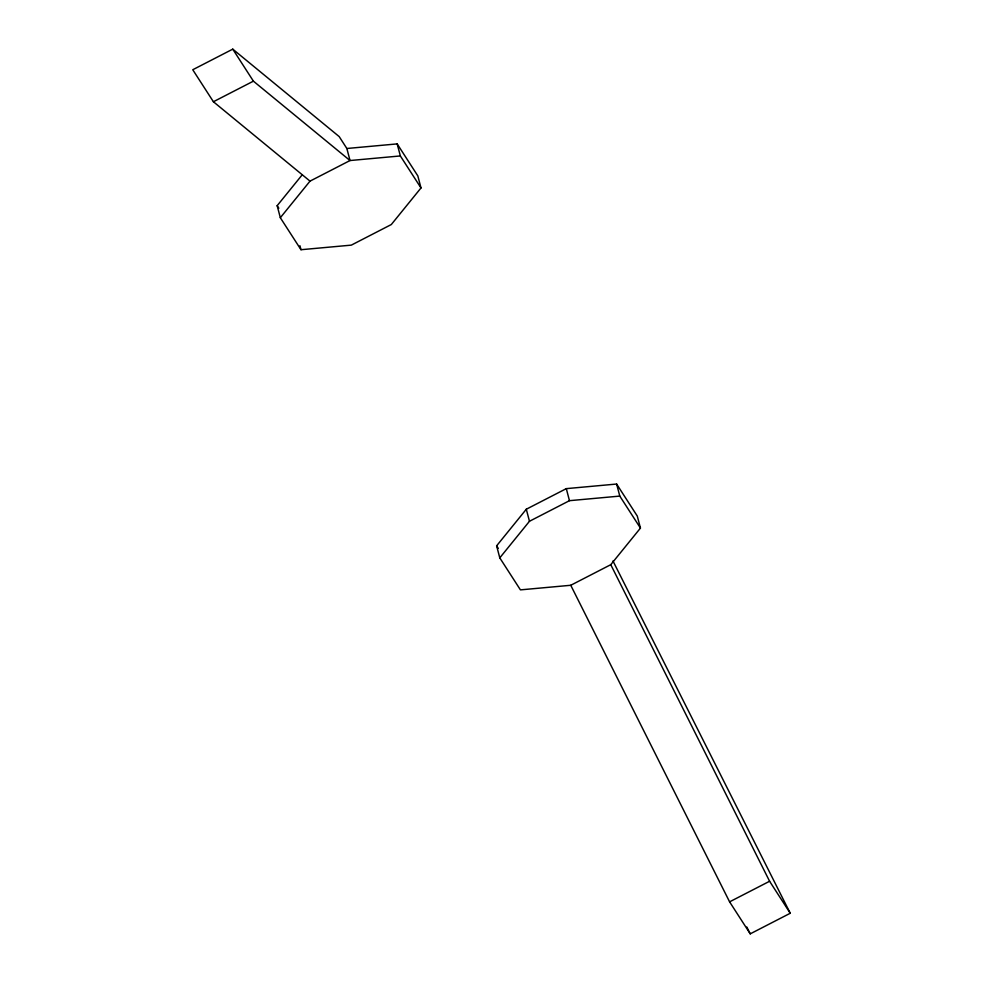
<?xml version="1.0" encoding="UTF-8"?>
<svg xmlns="http://www.w3.org/2000/svg" width="983" height="983" viewBox="0 0 983 983"><rect width="100%" height="100%" fill="white"/><g stroke="black" fill="none" stroke-linecap="round" stroke-linejoin="round"><path stroke-width="1.47" d="M420.994 187.95L400.351 155.941L350.022 160.536L310.014 181.13L213.397 101.74L192.754 69.744L232.762 49.15L339.184 136.588L346.852 148.494L397.181 143.899L417.836 175.908L420.994 187.95L391.308 224.542L351.312 245.136L300.982 249.719L280.327 217.722L277.169 205.68L302.064 174.986M280.327 217.722L310.014 181.13M496.624 545.823L526.298 509.231L566.306 488.637L616.636 484.041L637.279 516.05L640.449 528.092L610.762 564.684L570.754 585.278L520.425 589.874L499.782 557.865L496.624 545.823L498.27 548.379M499.782 557.865L529.468 521.273L569.464 500.679L619.794 496.096L640.449 528.092M213.397 101.74L253.405 81.159L350.022 160.536L346.852 148.494M729.595 901.841L769.603 881.26L790.246 913.256L750.238 933.85L729.595 901.841L570.754 585.278M612.974 560.974L790.246 913.256M232.762 49.15L253.405 81.159M277.169 205.68L278.828 208.236M610.762 564.684L769.603 881.26M746.81 927.018L750.238 933.85M616.636 484.041L619.794 496.096M566.306 488.637L569.464 500.679M526.298 509.231L529.468 521.273M397.181 143.899L400.351 155.941M299.926 245.713L300.982 249.719"/></g></svg>
